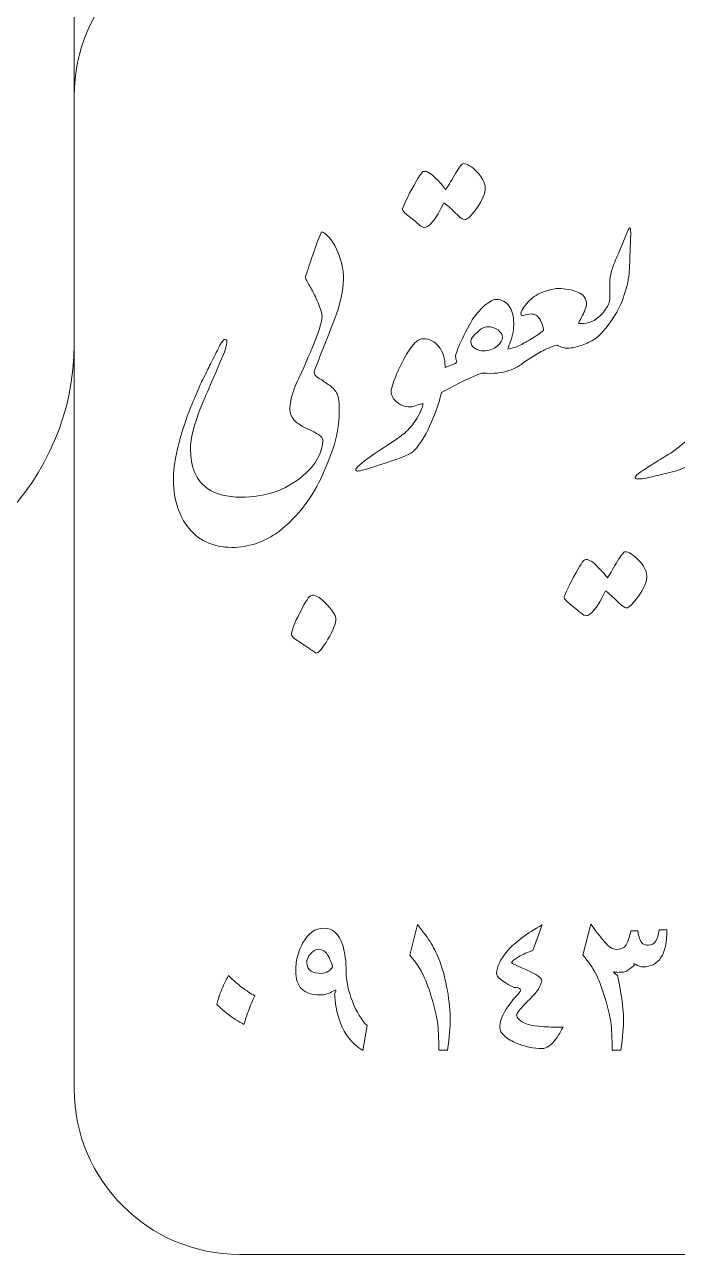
# Model space of a CAD drawing. Header units: millimetres. Extents: x 62 to 462, y 96 to 456.
# Drawn here: x 101.56 to 111.42, y 236.3 to 254.88 of the extents above; entities that cross this region are included whole.
import ezdxf

# ---------------------------------------------------------------- set-up
doc = ezdxf.new("R2010")
doc.units = ezdxf.units.MM
doc.header["$MEASUREMENT"] = 0
doc.layers.add('Layer 1', color=7, linetype='Continuous')

msp = doc.modelspace()

# ---------------------------------------------------------------- linework, layer by layer
at = {"layer": 'Layer 1', "color": 250, "lineweight": 18}
for points, knots in [([(76.0567, 276.3033), (76.0567, 276.3033), (98.5567, 276.3033), (98.5567, 276.3033), (100.6221, 276.3033), (102.3067, 274.6187), (102.3067, 272.5533), (102.3067, 272.5533), (102.3067, 250.0533), (102.3067, 250.0533), (102.3067, 247.9879), (100.6221, 246.3033), (98.5567, 246.3033), (98.5567, 246.3033), (76.0567, 246.3033), (76.0567, 246.3033), (73.9913, 246.3033), (72.3067, 247.9879), (72.3067, 250.0533), (72.3067, 250.0533), (72.3067, 272.5533), (72.3067, 272.5533), (72.3067, 274.6187), (73.9913, 276.3033), (76.0567, 276.3033)], [0, 0, 0, 0, 0.125, 0.125, 0.125, 0.25, 0.25, 0.25, 0.375, 0.375, 0.375, 0.5, 0.5, 0.5, 0.625, 0.625, 0.625, 0.75, 0.75, 0.75, 0.875, 0.875, 0.875, 1, 1, 1, 1]), ([(104.8067, 256.3033), (104.8067, 256.3033), (119.8067, 256.3033), (119.8067, 256.3033), (121.1837, 256.3033), (122.3067, 255.1803), (122.3067, 253.8033), (122.3067, 253.8033), (122.3067, 238.8033), (122.3067, 238.8033), (122.3067, 237.4264), (121.1837, 236.3033), (119.8067, 236.3033), (119.8067, 236.3033), (104.8067, 236.3033), (104.8067, 236.3033), (103.4298, 236.3033), (102.3067, 237.4264), (102.3067, 238.8033), (102.3067, 238.8033), (102.3067, 253.8033), (102.3067, 253.8033), (102.3067, 255.1803), (103.4298, 256.3033), (104.8067, 256.3033)], [0, 0, 0, 0, 0.125, 0.125, 0.125, 0.25, 0.25, 0.25, 0.375, 0.375, 0.375, 0.5, 0.5, 0.5, 0.625, 0.625, 0.625, 0.75, 0.75, 0.75, 0.875, 0.875, 0.875, 1, 1, 1, 1]), ([(107.2684, 252.0841), (107.2684, 252.1147), (107.3154, 252.217), (107.4095, 252.3945), (107.5036, 252.5709), (107.5612, 252.6591), (107.5812, 252.6591), (107.62, 252.6756), (107.6776, 252.6474), (107.7517, 252.5756), (107.827, 252.5027), (107.8834, 252.4392), (107.9222, 252.3839), (107.9681, 252.4592), (108.0198, 252.545), (108.0763, 252.6391), (108.1327, 252.7332), (108.1692, 252.7802), (108.188, 252.7802), (108.2456, 252.7802), (108.3138, 252.7379), (108.3926, 252.6544), (108.4726, 252.5709), (108.5137, 252.4921), (108.5184, 252.418), (108.5184, 252.331), (108.4761, 252.2275), (108.3914, 252.1088), (108.3079, 251.9912), (108.2479, 251.9324), (108.208, 251.9324), (108.1833, 251.9324), (108.1374, 251.9665), (108.0704, 252.0323), (108.0045, 252.0994), (107.9457, 252.1511), (107.8952, 252.1876), (107.7705, 251.9371), (107.6717, 251.8124), (107.5988, 251.8124), (107.58, 251.8124), (107.5542, 251.8266), (107.5189, 251.8571), (107.4871, 251.8842), (107.4377, 251.9253), (107.3695, 251.9806), (107.3013, 252.0359), (107.2684, 252.07), (107.2684, 252.0841)], [0, 0, 0, 0, 0.0625, 0.0625, 0.0625, 0.125, 0.125, 0.125, 0.1875, 0.1875, 0.1875, 0.25, 0.25, 0.25, 0.3125, 0.3125, 0.3125, 0.375, 0.375, 0.375, 0.4375, 0.4375, 0.4375, 0.5, 0.5, 0.5, 0.5625, 0.5625, 0.5625, 0.625, 0.625, 0.625, 0.6875, 0.6875, 0.6875, 0.75, 0.75, 0.75, 0.8125, 0.8125, 0.8125, 0.875, 0.875, 0.875, 0.9375, 0.9375, 0.9375, 1, 1, 1, 1]), ([(106.0655, 248.6092), (106.0655, 248.6481), (105.9831, 248.7057), (105.8173, 248.7809), (105.6492, 248.8597), (105.5657, 248.955), (105.5657, 249.0679), (105.5657, 249.1478), (105.5833, 249.2395), (105.6198, 249.3418), (105.6551, 249.443), (105.6974, 249.5406), (105.748, 249.6323), (105.748, 249.6323), (105.7492, 249.6344), (105.7492, 249.6344), (105.7492, 249.6344), (105.7491, 249.6347), (105.7491, 249.6347), (105.8267, 249.8181), (105.8761, 249.9345), (105.8973, 249.9827), (106.0008, 250.2238), (106.0525, 250.3884), (106.0525, 250.4755), (106.0525, 250.5049), (106.0384, 250.5566), (106.0102, 250.6307), (105.9784, 250.7106), (105.9478, 250.7812), (105.9173, 250.84), (105.9043, 250.8635), (105.8902, 250.8859), (105.8761, 250.9094), (105.862, 250.9329), (105.8502, 250.9552), (105.8385, 250.9788), (105.8103, 251.0199), (105.7997, 251.0517), (105.8044, 251.0752), (105.8244, 251.1387), (105.8432, 251.1963), (105.8596, 251.2469), (105.8749, 251.2974), (105.8902, 251.3409), (105.9043, 251.3774), (105.9655, 251.562), (106.0125, 251.6855), (106.0454, 251.7502), (106.1231, 251.7243), (106.1995, 251.6373), (106.2724, 251.4879), (106.3418, 251.3386), (106.3759, 251.1857), (106.3759, 251.0305), (106.3759, 250.8694), (106.3312, 250.6671), (106.2418, 250.4237), (106.1889, 250.2932), (106.136, 250.1615), (106.0842, 250.0286), (106.0325, 249.8969), (105.9819, 249.7652), (105.9314, 249.6347), (105.9314, 249.6347), (105.9311, 249.6341), (105.9311, 249.6341), (105.9311, 249.6341), (105.9314, 249.6323), (105.9314, 249.6323), (105.9314, 249.6006), (105.9573, 249.5676), (106.009, 249.5359), (106.0607, 249.5041), (106.1125, 249.4688), (106.1654, 249.4312), (106.2183, 249.3924), (106.256, 249.3501), (106.2795, 249.3019), (106.3018, 249.249), (106.3136, 249.1713), (106.3136, 249.0679), (106.3136, 248.9162), (106.2936, 248.7609), (106.2548, 248.6022), (106.216, 248.4481), (106.1431, 248.2576), (106.0372, 248.0307), (105.8702, 247.6791), (105.6433, 247.3992), (105.3552, 247.1899), (105.2505, 247.1229), (105.1471, 247.0723), (105.0459, 247.0382), (104.9354, 247.0018), (104.8166, 246.9829), (104.6908, 246.9829), (104.3945, 246.9829), (104.1675, 247.0935), (104.0088, 247.3134), (103.8735, 247.5015), (103.8053, 247.7438), (103.8053, 248.0377), (103.8053, 248.1683), (103.8324, 248.3388), (103.8876, 248.5505), (103.9429, 248.7551), (104.0005, 248.9315), (104.0605, 249.0808), (104.1252, 249.2348), (104.1793, 249.3654), (104.2251, 249.47), (104.2392, 249.4959), (104.2592, 249.5347), (104.2839, 249.5864), (104.3098, 249.637), (104.3415, 249.7052), (104.3804, 249.7875), (104.4086, 249.8381), (104.4333, 249.8839), (104.4544, 249.9251), (104.4768, 249.9663), (104.4944, 250.0039), (104.5085, 250.0356), (104.5426, 250.098), (104.5685, 250.1274), (104.5873, 250.125), (104.6132, 250.1203), (104.6191, 250.0944), (104.6085, 250.0462), (104.5967, 249.9886), (104.5814, 249.9392), (104.5638, 249.8981), (104.4003, 249.5206), (104.2875, 249.2584), (104.2251, 249.109), (104.1181, 248.835), (104.064, 248.6245), (104.064, 248.4752), (104.064, 248.1918), (104.151, 247.9907), (104.3251, 247.8684), (104.4544, 247.7837), (104.6202, 247.7414), (104.8249, 247.7414), (105.1929, 247.7414), (105.4998, 247.8449), (105.748, 248.0507), (105.9596, 248.2282), (106.0655, 248.414), (106.0655, 248.6092)], [0, 0, 0, 0, 0.02, 0.02, 0.02, 0.04, 0.04, 0.04, 0.06, 0.06, 0.06, 0.08, 0.08, 0.08, 0.1, 0.1, 0.1, 0.12, 0.12, 0.12, 0.14, 0.14, 0.14, 0.16, 0.16, 0.16, 0.18, 0.18, 0.18, 0.2, 0.2, 0.2, 0.22, 0.22, 0.22, 0.24, 0.24, 0.24, 0.26, 0.26, 0.26, 0.28, 0.28, 0.28, 0.3, 0.3, 0.3, 0.32, 0.32, 0.32, 0.34, 0.34, 0.34, 0.36, 0.36, 0.36, 0.38, 0.38, 0.38, 0.4, 0.4, 0.4, 0.42, 0.42, 0.42, 0.44, 0.44, 0.44, 0.46, 0.46, 0.46, 0.48, 0.48, 0.48, 0.5, 0.5, 0.5, 0.52, 0.52, 0.52, 0.54, 0.54, 0.54, 0.56, 0.56, 0.56, 0.58, 0.58, 0.58, 0.6, 0.6, 0.6, 0.62, 0.62, 0.62, 0.64, 0.64, 0.64, 0.66, 0.66, 0.66, 0.68, 0.68, 0.68, 0.7, 0.7, 0.7, 0.72, 0.72, 0.72, 0.74, 0.74, 0.74, 0.76, 0.76, 0.76, 0.78, 0.78, 0.78, 0.8, 0.8, 0.8, 0.82, 0.82, 0.82, 0.84, 0.84, 0.84, 0.86, 0.86, 0.86, 0.88, 0.88, 0.88, 0.9, 0.9, 0.9, 0.92, 0.92, 0.92, 0.94, 0.94, 0.94, 0.96, 0.96, 0.96, 0.98, 0.98, 0.98, 1, 1, 1, 1]), ([(110.1965, 250.4343), (110.2517, 250.4731), (110.2988, 250.5213), (110.3376, 250.5789), (110.3787, 250.6366), (110.3999, 250.6942), (110.3999, 250.7518), (110.3999, 250.7518), (110.3999, 250.9788), (110.3999, 250.9788), (110.3999, 251.034), (110.4093, 251.0952), (110.427, 251.161), (110.4599, 251.2527), (110.4928, 251.3374), (110.5269, 251.4127), (110.5269, 251.4127), (110.668, 251.7537), (110.668, 251.7537), (110.6704, 251.7702), (110.6821, 251.789), (110.7033, 251.809), (110.7127, 251.809), (110.7162, 251.7854), (110.7162, 251.7372), (110.7162, 251.7372), (110.7104, 251.4926), (110.7104, 251.4926), (110.7104, 251.4926), (110.6962, 251.1963), (110.6962, 251.1963), (110.6962, 251.0928), (110.6751, 250.9752), (110.6339, 250.8447), (110.5951, 250.713), (110.5445, 250.5978), (110.4822, 250.4966), (110.3885, 250.3432), (110.2937, 250.2259), (110.1976, 250.146), (110.1976, 250.146), (110.1965, 250.1438), (110.1965, 250.1438), (110.1412, 250.1074), (110.0789, 250.0756), (110.0107, 250.0498), (109.9413, 250.0227), (109.8743, 250.0051), (109.8108, 249.9957), (109.7755, 249.9886), (109.739, 249.991), (109.7002, 250.0004), (109.6614, 250.011), (109.6308, 250.0227), (109.6108, 250.0368), (109.5826, 250.0368), (109.5438, 250.0251), (109.4933, 250.0027), (109.445, 249.9816), (109.3851, 249.9522), (109.3145, 249.9134), (109.3145, 249.9134), (109.1111, 249.7852), (109.1111, 249.7852), (109.1111, 249.7852), (109.1108, 249.7861), (109.1108, 249.7861), (109.0462, 249.7286), (108.9686, 249.6851), (108.8771, 249.6558), (108.7736, 249.6158), (108.6431, 249.6041), (108.4843, 249.617), (108.4514, 249.617), (108.3044, 249.5523), (108.0398, 249.4206), (108.0398, 249.4206), (107.8581, 249.3204), (107.8581, 249.3204), (107.8581, 249.3204), (107.8446, 249.2678), (107.8446, 249.2678), (107.8305, 249.2101), (107.8129, 249.1549), (107.7952, 249.1043), (107.7141, 248.8821), (107.64, 248.7174), (107.5706, 248.6116), (107.5024, 248.5058), (107.4483, 248.4411), (107.4095, 248.4152), (107.3696, 248.3905), (107.3119, 248.3635), (107.2331, 248.3341), (107.1555, 248.3059), (107.0368, 248.2659), (106.8768, 248.2141), (106.7169, 248.1624), (106.6228, 248.1365), (106.5923, 248.1365), (106.5746, 248.1365), (106.5652, 248.1412), (106.5652, 248.1506), (106.5464, 248.1753), (106.6417, 248.2588), (106.851, 248.3988), (107.0603, 248.5387), (107.1955, 248.6304), (107.2555, 248.6739), (107.3166, 248.7174), (107.379, 248.7809), (107.4413, 248.8656), (107.5048, 248.9491), (107.5518, 249.0443), (107.5812, 249.149), (107.5495, 249.1537), (107.5165, 249.1478), (107.4836, 249.1302), (107.4495, 249.1137), (107.4166, 249.1043), (107.3848, 249.1043), (107.3002, 249.1067), (107.2284, 249.1349), (107.1708, 249.1878), (107.1144, 249.2395), (107.0897, 249.2983), (107.0991, 249.363), (107.1085, 249.4018), (107.1214, 249.4477), (107.1391, 249.4994), (107.1555, 249.5512), (107.192, 249.6335), (107.2473, 249.7452), (107.3025, 249.8581), (107.3578, 249.951), (107.4142, 250.0239), (107.4707, 250.098), (107.5259, 250.1344), (107.5812, 250.1344), (107.6753, 250.1344), (107.7541, 250.0944), (107.8176, 250.0145), (107.8811, 249.9333), (107.9117, 249.8369), (107.9117, 249.7252), (107.9117, 249.7252), (107.9115, 249.7016), (107.9115, 249.7016), (107.9115, 249.7016), (107.9763, 249.724), (107.9763, 249.724), (108.0527, 249.7522), (108.0916, 249.7722), (108.0916, 249.7863), (108.0774, 249.8098), (108.0704, 249.8381), (108.0704, 249.8722), (108.0751, 249.9027), (108.0868, 249.9404), (108.1057, 249.9862), (108.1374, 250.0709), (108.1962, 250.1908), (108.2809, 250.3449), (108.3338, 250.446), (108.4008, 250.5354), (108.4843, 250.613), (108.5666, 250.6894), (108.6337, 250.7271), (108.6842, 250.7271), (108.7642, 250.7271), (108.83, 250.693), (108.8806, 250.6271), (108.9265, 250.5624), (108.9488, 250.4778), (108.9488, 250.3719), (108.9488, 250.2779), (108.9359, 250.1932), (108.91, 250.1191), (108.8829, 250.0439), (108.8665, 249.998), (108.8594, 249.9792), (108.8594, 249.9792), (108.9006, 249.9862), (108.9006, 249.9862), (108.99, 250.0086), (109.0605, 250.0391), (109.1111, 250.0756), (109.1111, 250.0756), (109.1132, 250.072), (109.1132, 250.072), (109.1543, 250.0933), (109.2123, 250.1282), (109.2863, 250.178), (109.3028, 250.1874), (109.3404, 250.2144), (109.4004, 250.2579), (109.4004, 250.2944), (109.3839, 250.3473), (109.3521, 250.4167), (109.318, 250.479), (109.271, 250.5096), (109.211, 250.5096), (109.1722, 250.5096), (109.1322, 250.5002), (109.0899, 250.4813), (109.0605, 250.4813), (109.0511, 250.5013), (109.0629, 250.5401), (109.0723, 250.5684), (109.0923, 250.6025), (109.1252, 250.6436), (109.1758, 250.7083), (109.2381, 250.7624), (109.3145, 250.8059), (109.3627, 250.8318), (109.4121, 250.8506), (109.4627, 250.8647), (109.525, 250.8835), (109.5767, 250.8929), (109.6214, 250.8929), (109.7261, 250.8929), (109.8249, 250.8741), (109.9178, 250.8376), (110.0048, 250.8035), (110.0483, 250.7436), (110.0483, 250.6577), (110.0483, 250.6283), (110.0377, 250.5919), (110.0177, 250.5484), (110.006, 250.5225), (109.9954, 250.499), (109.9848, 250.479), (109.9742, 250.4578), (109.9554, 250.4237), (109.9272, 250.3755), (109.9436, 250.3614), (109.9824, 250.3602), (110.0448, 250.3696), (110.1071, 250.3802), (110.1576, 250.4014), (110.1965, 250.4343)], [0, 0, 0, 0, 0.0125, 0.0125, 0.0125, 0.025, 0.025, 0.025, 0.0375, 0.0375, 0.0375, 0.05, 0.05, 0.05, 0.0625, 0.0625, 0.0625, 0.075, 0.075, 0.075, 0.0875, 0.0875, 0.0875, 0.1, 0.1, 0.1, 0.1125, 0.1125, 0.1125, 0.125, 0.125, 0.125, 0.1375, 0.1375, 0.1375, 0.15, 0.15, 0.15, 0.1625, 0.1625, 0.1625, 0.175, 0.175, 0.175, 0.1875, 0.1875, 0.1875, 0.2, 0.2, 0.2, 0.2125, 0.2125, 0.2125, 0.225, 0.225, 0.225, 0.2375, 0.2375, 0.2375, 0.25, 0.25, 0.25, 0.2625, 0.2625, 0.2625, 0.275, 0.275, 0.275, 0.2875, 0.2875, 0.2875, 0.3, 0.3, 0.3, 0.3125, 0.3125, 0.3125, 0.325, 0.325, 0.325, 0.3375, 0.3375, 0.3375, 0.35, 0.35, 0.35, 0.3625, 0.3625, 0.3625, 0.375, 0.375, 0.375, 0.3875, 0.3875, 0.3875, 0.4, 0.4, 0.4, 0.4125, 0.4125, 0.4125, 0.425, 0.425, 0.425, 0.4375, 0.4375, 0.4375, 0.45, 0.45, 0.45, 0.4625, 0.4625, 0.4625, 0.475, 0.475, 0.475, 0.4875, 0.4875, 0.4875, 0.5, 0.5, 0.5, 0.5125, 0.5125, 0.5125, 0.525, 0.525, 0.525, 0.5375, 0.5375, 0.5375, 0.55, 0.55, 0.55, 0.5625, 0.5625, 0.5625, 0.575, 0.575, 0.575, 0.5875, 0.5875, 0.5875, 0.6, 0.6, 0.6, 0.6125, 0.6125, 0.6125, 0.625, 0.625, 0.625, 0.6375, 0.6375, 0.6375, 0.65, 0.65, 0.65, 0.6625, 0.6625, 0.6625, 0.675, 0.675, 0.675, 0.6875, 0.6875, 0.6875, 0.7, 0.7, 0.7, 0.7125, 0.7125, 0.7125, 0.725, 0.725, 0.725, 0.7375, 0.7375, 0.7375, 0.75, 0.75, 0.75, 0.7625, 0.7625, 0.7625, 0.775, 0.775, 0.775, 0.7875, 0.7875, 0.7875, 0.8, 0.8, 0.8, 0.8125, 0.8125, 0.8125, 0.825, 0.825, 0.825, 0.8375, 0.8375, 0.8375, 0.85, 0.85, 0.85, 0.8625, 0.8625, 0.8625, 0.875, 0.875, 0.875, 0.8875, 0.8875, 0.8875, 0.9, 0.9, 0.9, 0.9125, 0.9125, 0.9125, 0.925, 0.925, 0.925, 0.9375, 0.9375, 0.9375, 0.95, 0.95, 0.95, 0.9625, 0.9625, 0.9625, 0.975, 0.975, 0.975, 0.9875, 0.9875, 0.9875, 1, 1, 1, 1]), ([(112.8812, 250.2896), (112.9388, 250.3379), (113.0211, 250.4037), (113.1293, 250.4896), (113.2351, 250.5695), (113.3069, 250.6224), (113.3468, 250.6471), (113.3468, 250.6471), (113.5938, 250.8094), (113.5938, 250.8094), (113.5879, 250.8141), (113.5632, 250.8294), (113.5221, 250.8541), (113.4903, 250.8706), (113.4738, 250.8929), (113.4738, 250.9235), (113.5338, 251.0563), (113.6161, 251.1881), (113.722, 251.3198), (113.8254, 251.4432), (113.8854, 251.4997), (113.9042, 251.4879), (114.09, 251.4244), (114.2006, 251.3833), (114.2347, 251.368), (114.357, 251.3103), (114.4181, 251.2445), (114.4181, 251.1716), (114.4181, 251.121), (114.3946, 251.0552), (114.3487, 250.9752), (114.2982, 250.8964), (114.2405, 250.8294), (114.177, 250.7718), (114.1053, 250.7118), (114.0218, 250.6636), (113.9254, 250.6271), (113.6749, 250.5425), (113.4703, 250.4578), (113.3104, 250.3731), (113.153, 250.291), (113.0115, 250.194), (112.8872, 250.0812), (112.8872, 250.0812), (112.8823, 250.0733), (112.8823, 250.0733), (112.8565, 250.058), (112.84, 250.0427), (112.8318, 250.0286), (112.8235, 250.0145), (112.82, 250.0074), (112.82, 250.0051), (112.84, 250.0098), (112.927, 250.0251), (113.0787, 250.0533), (113.1904, 250.0709), (113.2845, 250.0803), (113.3609, 250.0803), (113.4703, 250.0803), (113.5608, 250.0733), (113.629, 250.0603), (113.7008, 250.0462), (113.7361, 250.0133), (113.7361, 249.9604), (113.7361, 249.9392), (113.7231, 249.9004), (113.6984, 249.8428), (113.6655, 249.7828), (113.6243, 249.7228), (113.5738, 249.6641), (113.5397, 249.6241), (113.4174, 249.5617), (113.2069, 249.4747), (112.9976, 249.3865), (112.8682, 249.3277), (112.82, 249.2972), (112.7718, 249.2654), (112.7353, 249.2395), (112.7095, 249.2196), (112.6956, 249.2012), (112.6804, 249.1876), (112.664, 249.179), (112.6281, 249.1378), (112.6233, 249.105), (112.6507, 249.0808), (112.6777, 249.0549), (112.7236, 249.042), (112.7883, 249.0408), (112.8529, 249.0396), (112.9, 249.0396), (112.9294, 249.0396), (112.9752, 249.0349), (112.9988, 249.0079), (112.9988, 248.9597), (112.9988, 248.9256), (112.9799, 248.8527), (112.9435, 248.7433), (112.8788, 248.5505), (112.7953, 248.4023), (112.6918, 248.2988), (112.5837, 248.1906), (112.4661, 248.1365), (112.3367, 248.1365), (112.2156, 248.1365), (112.1203, 248.1977), (112.051, 248.3188), (111.9982, 248.4152), (111.9658, 248.5273), (111.955, 248.6547), (111.9082, 248.5842), (111.845, 248.4918), (111.7652, 248.3776), (111.717, 248.3176), (111.6758, 248.2753), (111.6405, 248.2506), (111.5947, 248.2177), (111.5488, 248.1918), (111.5018, 248.173), (111.4548, 248.153), (111.403, 248.1377), (111.3466, 248.1248), (111.2901, 248.1118), (111.2349, 248.0989), (111.1796, 248.0848), (111.1796, 248.0848), (110.9515, 248.0295), (110.9515, 248.0295), (110.8597, 248.0142), (110.8033, 248.0119), (110.7833, 248.0225), (110.7833, 248.0554), (110.8209, 248.0954), (110.8974, 248.1436), (110.9656, 248.1871), (111.0361, 248.2318), (111.1067, 248.2765), (111.1784, 248.3211), (111.249, 248.3647), (111.3207, 248.4082), (111.5018, 248.5352), (111.6382, 248.6539), (111.7276, 248.7633), (111.7958, 248.8491), (111.8499, 248.9232), (111.8887, 248.9879), (111.9145, 249.0243), (111.9522, 249.0878), (112.0027, 249.1772), (112.0027, 249.1772), (112.0361, 249.2455), (112.0361, 249.2455), (112.044, 249.2642), (112.0525, 249.2821), (112.0616, 249.2995), (112.0657, 249.3079), (112.0699, 249.3159), (112.0743, 249.3238), (112.0743, 249.3238), (112.1509, 249.4806), (112.1509, 249.4806), (112.185, 249.5512), (112.2191, 249.6088), (112.2509, 249.6523), (112.2802, 249.6958), (112.3085, 249.717), (112.3332, 249.7146), (112.3567, 249.7029), (112.3637, 249.6805), (112.3543, 249.6452), (112.3285, 249.57), (112.3132, 249.5206), (112.3061, 249.4971), (112.28, 249.4103), (112.263, 249.3417), (112.2554, 249.292), (112.267, 249.084), (112.301, 248.9713), (112.3579, 248.9526), (112.3826, 248.9785), (112.419, 249.0338), (112.4649, 249.1184), (112.4919, 249.169), (112.5131, 249.2031), (112.526, 249.2219), (112.5295, 249.2262), (112.5334, 249.2299), (112.5378, 249.233), (112.5585, 249.2585), (112.5841, 249.2855), (112.613, 249.3124), (112.6848, 249.3771), (112.7565, 249.4324), (112.8306, 249.4806), (112.9247, 249.5429), (113.0152, 249.597), (113.1022, 249.6429), (113.1093, 249.6476), (113.1587, 249.6723), (113.2504, 249.7158), (113.2504, 249.7381), (113.2139, 249.7546), (113.1399, 249.764), (113.0764, 249.7664), (112.9893, 249.764), (112.8823, 249.7569), (112.8823, 249.7569), (112.5237, 249.7287), (112.5237, 249.7287), (112.5072, 249.7287), (112.5025, 249.7428), (112.5096, 249.7699), (112.5237, 249.8299), (112.5684, 249.9169), (112.646, 250.0286), (112.7214, 250.14), (112.7991, 250.225), (112.8791, 250.2849), (112.8791, 250.2849), (112.8812, 250.2896), (112.8812, 250.2896)], [0, 0, 0, 0, 0.0136986, 0.0136986, 0.0136986, 0.0273973, 0.0273973, 0.0273973, 0.0410959, 0.0410959, 0.0410959, 0.0547945, 0.0547945, 0.0547945, 0.0684932, 0.0684932, 0.0684932, 0.0821918, 0.0821918, 0.0821918, 0.0958904, 0.0958904, 0.0958904, 0.109589, 0.109589, 0.109589, 0.1232877, 0.1232877, 0.1232877, 0.1369863, 0.1369863, 0.1369863, 0.1506849, 0.1506849, 0.1506849, 0.1643836, 0.1643836, 0.1643836, 0.1780822, 0.1780822, 0.1780822, 0.1917808, 0.1917808, 0.1917808, 0.2054795, 0.2054795, 0.2054795, 0.2191781, 0.2191781, 0.2191781, 0.2328767, 0.2328767, 0.2328767, 0.2465753, 0.2465753, 0.2465753, 0.260274, 0.260274, 0.260274, 0.2739726, 0.2739726, 0.2739726, 0.2876712, 0.2876712, 0.2876712, 0.3013699, 0.3013699, 0.3013699, 0.3150685, 0.3150685, 0.3150685, 0.3287671, 0.3287671, 0.3287671, 0.3424658, 0.3424658, 0.3424658, 0.3561644, 0.3561644, 0.3561644, 0.369863, 0.369863, 0.369863, 0.3835616, 0.3835616, 0.3835616, 0.3972603, 0.3972603, 0.3972603, 0.4109589, 0.4109589, 0.4109589, 0.4246575, 0.4246575, 0.4246575, 0.4383562, 0.4383562, 0.4383562, 0.4520548, 0.4520548, 0.4520548, 0.4657534, 0.4657534, 0.4657534, 0.4794521, 0.4794521, 0.4794521, 0.4931507, 0.4931507, 0.4931507, 0.5068493, 0.5068493, 0.5068493, 0.5205479, 0.5205479, 0.5205479, 0.5342466, 0.5342466, 0.5342466, 0.5479452, 0.5479452, 0.5479452, 0.5616438, 0.5616438, 0.5616438, 0.5753425, 0.5753425, 0.5753425, 0.5890411, 0.5890411, 0.5890411, 0.6027397, 0.6027397, 0.6027397, 0.6164384, 0.6164384, 0.6164384, 0.630137, 0.630137, 0.630137, 0.6438356, 0.6438356, 0.6438356, 0.6575342, 0.6575342, 0.6575342, 0.6712329, 0.6712329, 0.6712329, 0.6849315, 0.6849315, 0.6849315, 0.6986301, 0.6986301, 0.6986301, 0.7123288, 0.7123288, 0.7123288, 0.7260274, 0.7260274, 0.7260274, 0.739726, 0.739726, 0.739726, 0.7534247, 0.7534247, 0.7534247, 0.7671233, 0.7671233, 0.7671233, 0.7808219, 0.7808219, 0.7808219, 0.7945205, 0.7945205, 0.7945205, 0.8082192, 0.8082192, 0.8082192, 0.8219178, 0.8219178, 0.8219178, 0.8356164, 0.8356164, 0.8356164, 0.8493151, 0.8493151, 0.8493151, 0.8630137, 0.8630137, 0.8630137, 0.8767123, 0.8767123, 0.8767123, 0.890411, 0.890411, 0.890411, 0.9041096, 0.9041096, 0.9041096, 0.9178082, 0.9178082, 0.9178082, 0.9315068, 0.9315068, 0.9315068, 0.9452055, 0.9452055, 0.9452055, 0.9589041, 0.9589041, 0.9589041, 0.9726027, 0.9726027, 0.9726027, 0.9863014, 0.9863014, 0.9863014, 1, 1, 1, 1]), ([(108.7806, 250.1556), (108.7806, 250.1944), (108.7571, 250.232), (108.7113, 250.2685), (108.6607, 250.3014), (108.609, 250.3167), (108.556, 250.3167), (108.5055, 250.3167), (108.4514, 250.2884), (108.3949, 250.2308), (108.3326, 250.1756), (108.302, 250.132), (108.302, 250.1003), (108.302, 250.0497), (108.322, 250.0121), (108.3632, 249.9898), (108.3985, 249.9639), (108.4408, 249.9521), (108.4914, 249.9521), (108.576, 249.9521), (108.6466, 249.9756), (108.7007, 250.0239), (108.7536, 250.0721), (108.7806, 250.1156), (108.7806, 250.1556)], [0, 0, 0, 0, 0.125, 0.125, 0.125, 0.25, 0.25, 0.25, 0.375, 0.375, 0.375, 0.5, 0.5, 0.5, 0.625, 0.625, 0.625, 0.75, 0.75, 0.75, 0.875, 0.875, 0.875, 1, 1, 1, 1]), ([(109.7108, 246.221), (109.7108, 246.2069), (109.7449, 246.1728), (109.8119, 246.1175), (109.8802, 246.0622), (109.9295, 246.0211), (109.9625, 245.994), (109.9966, 245.9634), (110.0236, 245.9493), (110.0413, 245.9493), (110.1153, 245.9493), (110.2141, 246.074), (110.3376, 246.3244), (110.3882, 246.288), (110.4469, 246.2363), (110.514, 246.1692), (110.5798, 246.1022), (110.6257, 246.0693), (110.6516, 246.0693), (110.6904, 246.0693), (110.7515, 246.1281), (110.8338, 246.2457), (110.9185, 246.3644), (110.9608, 246.4679), (110.9608, 246.5549), (110.9573, 246.629), (110.915, 246.7078), (110.835, 246.7913), (110.7562, 246.8748), (110.688, 246.9171), (110.6304, 246.9171), (110.6128, 246.9171), (110.5751, 246.8701), (110.5187, 246.776), (110.4622, 246.6819), (110.4117, 246.5961), (110.3658, 246.5208), (110.3258, 246.5761), (110.2694, 246.6396), (110.1953, 246.7125), (110.12, 246.7842), (110.0636, 246.8125), (110.0248, 246.796), (110.0036, 246.796), (109.946, 246.7078), (109.8519, 246.5314), (109.7579, 246.3538), (109.7108, 246.2515), (109.7108, 246.221)], [0, 0, 0, 0, 0.0625, 0.0625, 0.0625, 0.125, 0.125, 0.125, 0.1875, 0.1875, 0.1875, 0.25, 0.25, 0.25, 0.3125, 0.3125, 0.3125, 0.375, 0.375, 0.375, 0.4375, 0.4375, 0.4375, 0.5, 0.5, 0.5, 0.5625, 0.5625, 0.5625, 0.625, 0.625, 0.625, 0.6875, 0.6875, 0.6875, 0.75, 0.75, 0.75, 0.8125, 0.8125, 0.8125, 0.875, 0.875, 0.875, 0.9375, 0.9375, 0.9375, 1, 1, 1, 1]), ([(105.5904, 245.673), (105.5904, 245.6483), (105.608, 245.6236), (105.6421, 245.6013), (105.6809, 245.573), (105.7409, 245.533), (105.8232, 245.479), (105.9043, 245.4249), (105.9525, 245.3943), (105.9655, 245.3872), (106.0031, 245.3872), (106.0607, 245.4566), (106.1419, 245.5942), (106.2218, 245.7318), (106.2618, 245.8376), (106.2618, 245.9105), (106.2548, 245.9658), (106.203, 246.0422), (106.1066, 246.1398), (106.0102, 246.2374), (105.9373, 246.2762), (105.8867, 246.2551), (105.8608, 246.2551), (105.8056, 246.1716), (105.7197, 246.0022), (105.6339, 245.8329), (105.5904, 245.7235), (105.5904, 245.673)], [0, 0, 0, 0, 0.1111111, 0.1111111, 0.1111111, 0.2222222, 0.2222222, 0.2222222, 0.3333333, 0.3333333, 0.3333333, 0.4444444, 0.4444444, 0.4444444, 0.5555556, 0.5555556, 0.5555556, 0.6666667, 0.6666667, 0.6666667, 0.7777778, 0.7777778, 0.7777778, 0.8888889, 0.8888889, 0.8888889, 1, 1, 1, 1])]:
    msp.add_open_spline(points, degree=3, knots=knots, dxfattribs=at)
at = {"layer": 'Layer 1', "color": 250, "lineweight": 9}
for points, knots in [([(106.7322, 239.7595), (106.7322, 239.7595), (106.667, 239.3844), (106.667, 239.3844), (106.5035, 239.4873), (106.3924, 239.6249), (106.3324, 239.7959), (106.2731, 239.967), (106.2431, 240.1151), (106.2431, 240.2404), (106.2754, 240.2997), (106.2678, 240.3139), (106.2207, 240.2815), (106.1602, 240.2427), (106.092, 240.2227), (106.0173, 240.2227), (105.8956, 240.2227), (105.8051, 240.2533), (105.7446, 240.3133), (105.684, 240.3738), (105.654, 240.4655), (105.654, 240.5884), (105.654, 240.736), (105.6893, 240.8747), (105.7593, 241.0034), (105.8427, 241.1557), (105.9497, 241.2321), (106.0797, 241.2321), (106.2149, 241.2321), (106.3101, 241.1457), (106.3654, 240.9723), (106.4001, 240.8629), (106.4171, 240.7271), (106.4171, 240.5637), (106.4171, 240.4344), (106.4483, 240.2886), (106.5112, 240.1263), (106.5735, 239.9646), (106.6476, 239.8424), (106.7322, 239.7595)], [0, 0, 0, 0, 0.0769231, 0.0769231, 0.0769231, 0.1538462, 0.1538462, 0.1538462, 0.2307692, 0.2307692, 0.2307692, 0.3076923, 0.3076923, 0.3076923, 0.3846154, 0.3846154, 0.3846154, 0.4615385, 0.4615385, 0.4615385, 0.5384615, 0.5384615, 0.5384615, 0.6153846, 0.6153846, 0.6153846, 0.6923077, 0.6923077, 0.6923077, 0.7692308, 0.7692308, 0.7692308, 0.8461538, 0.8461538, 0.8461538, 0.9230769, 0.9230769, 0.9230769, 1, 1, 1, 1]), ([(107.9897, 239.8388), (107.9897, 239.7436), (107.9762, 239.5925), (107.9486, 239.3862), (107.9486, 239.3862), (107.8175, 239.3862), (107.8175, 239.3862), (107.8175, 239.5696), (107.8104, 239.7107), (107.7963, 239.8089), (107.7816, 239.907), (107.7587, 240.0123), (107.7264, 240.1246), (107.6911, 240.2486), (107.6493, 240.3668), (107.6023, 240.4779), (107.5794, 240.5296), (107.5547, 240.5766), (107.5282, 240.619), (107.4906, 240.6825), (107.4401, 240.7506), (107.3766, 240.8241), (107.3766, 240.8241), (107.4924, 241.2856), (107.4924, 241.2856), (107.5853, 241.1745), (107.6552, 241.0781), (107.7028, 240.9981), (107.751, 240.9176), (107.7928, 240.8288), (107.8298, 240.7312), (107.8792, 240.6013), (107.918, 240.4538), (107.9468, 240.2892), (107.9756, 240.1246), (107.9897, 239.9746), (107.9897, 239.8388)], [0, 0, 0, 0, 0.0833333, 0.0833333, 0.0833333, 0.1666667, 0.1666667, 0.1666667, 0.25, 0.25, 0.25, 0.3333333, 0.3333333, 0.3333333, 0.4166667, 0.4166667, 0.4166667, 0.5, 0.5, 0.5, 0.5833333, 0.5833333, 0.5833333, 0.6666667, 0.6666667, 0.6666667, 0.75, 0.75, 0.75, 0.8333333, 0.8333333, 0.8333333, 0.9166667, 0.9166667, 0.9166667, 1, 1, 1, 1]), ([(109.6952, 239.7354), (109.6435, 239.646), (109.607, 239.5866), (109.5853, 239.5584), (109.5141, 239.4614), (109.4459, 239.4132), (109.3819, 239.4132), (109.3143, 239.4132), (109.2478, 239.4203), (109.1832, 239.4344), (109.1179, 239.4479), (109.0579, 239.4655), (109.0027, 239.4873), (108.9239, 239.5208), (108.8598, 239.559), (108.811, 239.6031), (108.7622, 239.6466), (108.7375, 239.6883), (108.7375, 239.7289), (108.7375, 239.8124), (108.7705, 239.9059), (108.8357, 240.0093), (108.8828, 240.0828), (108.9415, 240.1569), (109.0115, 240.2315), (109.0779, 240.3003), (109.0574, 240.335), (108.9498, 240.335), (108.9727, 240.3256), (108.9609, 240.3327), (108.9151, 240.3556), (108.7658, 240.4279), (108.6911, 240.4926), (108.6911, 240.5502), (108.6911, 240.6478), (108.7458, 240.7601), (108.8545, 240.8876), (108.9686, 241.0199), (109.1438, 241.151), (109.3801, 241.2803), (109.3801, 241.2803), (109.239, 240.8929), (109.239, 240.8929), (109.1632, 240.87), (109.0903, 240.8377), (109.0209, 240.7959), (108.9515, 240.7536), (108.9168, 240.726), (108.9168, 240.7118), (108.9168, 240.7019), (108.9927, 240.6642), (109.1444, 240.6002), (109.2954, 240.5361), (109.3713, 240.4814), (109.3713, 240.4367), (109.3713, 240.4179), (109.3601, 240.3867), (109.3378, 240.3427), (109.3154, 240.2986), (109.2943, 240.2668), (109.2749, 240.2468), (109.2131, 240.1828), (109.1514, 240.1193), (109.0909, 240.0558), (109.025, 239.9846), (108.9927, 239.9394), (108.9927, 239.92), (108.9927, 239.9006), (109.0033, 239.8788), (109.0256, 239.8559), (109.0609, 239.8183), (109.1167, 239.7895), (109.1926, 239.7701), (109.2325, 239.7595), (109.2931, 239.7512), (109.373, 239.7448), (109.4536, 239.7389), (109.5612, 239.7354), (109.6952, 239.7354)], [0, 0, 0, 0, 0.0384615, 0.0384615, 0.0384615, 0.0769231, 0.0769231, 0.0769231, 0.1153846, 0.1153846, 0.1153846, 0.1538462, 0.1538462, 0.1538462, 0.1923077, 0.1923077, 0.1923077, 0.2307692, 0.2307692, 0.2307692, 0.2692308, 0.2692308, 0.2692308, 0.3076923, 0.3076923, 0.3076923, 0.3461538, 0.3461538, 0.3461538, 0.3846154, 0.3846154, 0.3846154, 0.4230769, 0.4230769, 0.4230769, 0.4615385, 0.4615385, 0.4615385, 0.5, 0.5, 0.5, 0.5384615, 0.5384615, 0.5384615, 0.5769231, 0.5769231, 0.5769231, 0.6153846, 0.6153846, 0.6153846, 0.6538462, 0.6538462, 0.6538462, 0.6923077, 0.6923077, 0.6923077, 0.7307692, 0.7307692, 0.7307692, 0.7692308, 0.7692308, 0.7692308, 0.8076923, 0.8076923, 0.8076923, 0.8461538, 0.8461538, 0.8461538, 0.8846154, 0.8846154, 0.8846154, 0.9230769, 0.9230769, 0.9230769, 0.9615385, 0.9615385, 0.9615385, 1, 1, 1, 1]), ([(110.9856, 240.974), (111.0715, 240.974), (111.1261, 241.0516), (111.1491, 241.2063), (111.1491, 241.2063), (111.2649, 241.2063), (111.2649, 241.2063), (111.2649, 240.833), (111.1438, 240.6466), (110.9028, 240.6466), (110.8651, 240.6466), (110.8293, 240.6584), (110.7952, 240.6819), (110.7617, 240.7054), (110.754, 240.7007), (110.774, 240.6672), (110.7752, 240.673), (110.7523, 240.6572), (110.7046, 240.619), (110.6623, 240.5837), (110.6194, 240.5655), (110.5759, 240.5655), (110.57, 240.5655), (110.563, 240.5655), (110.5541, 240.5649), (110.5453, 240.5643), (110.5353, 240.5637), (110.5242, 240.5637), (110.5036, 240.5637), (110.483, 240.5661), (110.463, 240.5702), (110.443, 240.5743), (110.4601, 240.5566), (110.5153, 240.5173), (110.5306, 240.4649), (110.5494, 240.3668), (110.573, 240.2227), (110.5965, 240.0793), (110.6082, 239.9511), (110.6082, 239.8388), (110.6082, 239.7436), (110.5947, 239.5925), (110.5671, 239.3862), (110.5671, 239.3862), (110.436, 239.3862), (110.436, 239.3862), (110.436, 239.5696), (110.4289, 239.7107), (110.4148, 239.8089), (110.4001, 239.907), (110.3772, 240.0123), (110.3449, 240.1246), (110.3096, 240.2486), (110.2678, 240.3668), (110.2208, 240.4779), (110.1979, 240.5296), (110.1732, 240.5766), (110.1467, 240.619), (110.1091, 240.6825), (110.0586, 240.7506), (109.9951, 240.8241), (109.9951, 240.8241), (110.1126, 241.2927), (110.1126, 241.2927), (110.2126, 241.1592), (110.2814, 241.0699), (110.319, 241.024), (110.3848, 240.9482), (110.4448, 240.91), (110.5001, 240.91), (110.563, 240.91), (110.6094, 240.9282), (110.6394, 240.9635), (110.6682, 240.9981), (110.6941, 241.0734), (110.717, 241.1892), (110.717, 241.1892), (110.824, 241.1892), (110.824, 241.1892), (110.8398, 241.0975), (110.8592, 241.0387), (110.8822, 241.0128), (110.9051, 240.987), (110.9398, 240.974), (110.9856, 240.974)], [0, 0, 0, 0, 0.0357143, 0.0357143, 0.0357143, 0.0714286, 0.0714286, 0.0714286, 0.1071429, 0.1071429, 0.1071429, 0.1428571, 0.1428571, 0.1428571, 0.1785714, 0.1785714, 0.1785714, 0.2142857, 0.2142857, 0.2142857, 0.25, 0.25, 0.25, 0.2857143, 0.2857143, 0.2857143, 0.3214286, 0.3214286, 0.3214286, 0.3571429, 0.3571429, 0.3571429, 0.3928571, 0.3928571, 0.3928571, 0.4285714, 0.4285714, 0.4285714, 0.4642857, 0.4642857, 0.4642857, 0.5, 0.5, 0.5, 0.5357143, 0.5357143, 0.5357143, 0.5714286, 0.5714286, 0.5714286, 0.6071429, 0.6071429, 0.6071429, 0.6428571, 0.6428571, 0.6428571, 0.6785714, 0.6785714, 0.6785714, 0.7142857, 0.7142857, 0.7142857, 0.75, 0.75, 0.75, 0.7857143, 0.7857143, 0.7857143, 0.8214286, 0.8214286, 0.8214286, 0.8571429, 0.8571429, 0.8571429, 0.8928571, 0.8928571, 0.8928571, 0.9285714, 0.9285714, 0.9285714, 0.9642857, 0.9642857, 0.9642857, 1, 1, 1, 1]), ([(106.2119, 240.6572), (106.1767, 240.7601), (106.1402, 240.8306), (106.1038, 240.8671), (106.0738, 240.897), (106.0397, 240.9117), (106.0021, 240.9117), (105.9574, 240.9117), (105.9156, 240.8894), (105.878, 240.8447), (105.8404, 240.8), (105.821, 240.7559), (105.821, 240.7118), (105.821, 240.6525), (105.8427, 240.6096), (105.8868, 240.5831), (105.9256, 240.559), (105.9791, 240.5467), (106.0467, 240.5467), (106.0814, 240.5467), (106.1161, 240.559), (106.152, 240.5831), (106.1872, 240.6072), (106.2078, 240.6319), (106.2119, 240.6572)], [0, 0, 0, 0, 0.125, 0.125, 0.125, 0.25, 0.25, 0.25, 0.375, 0.375, 0.375, 0.5, 0.5, 0.5, 0.625, 0.625, 0.625, 0.75, 0.75, 0.75, 0.875, 0.875, 0.875, 1, 1, 1, 1]), ([(104.8721, 239.7771), (104.7857, 239.8218), (104.7075, 239.8718), (104.6375, 239.927), (104.5793, 239.9717), (104.5206, 240.0223), (104.4618, 240.0781), (104.4735, 240.1275), (104.4947, 240.1939), (104.5264, 240.2774), (104.5582, 240.3603), (104.5958, 240.4408), (104.6393, 240.5173), (104.7046, 240.4497), (104.7722, 240.3897), (104.8415, 240.3374), (104.9115, 240.285), (104.9768, 240.2427), (105.0391, 240.2092), (105.0114, 240.1598), (104.982, 240.0928), (104.9503, 240.0076), (104.9186, 239.9229), (104.8927, 239.8459), (104.8721, 239.7771)], [0, 0, 0, 0, 0.125, 0.125, 0.125, 0.25, 0.25, 0.25, 0.375, 0.375, 0.375, 0.5, 0.5, 0.5, 0.625, 0.625, 0.625, 0.75, 0.75, 0.75, 0.875, 0.875, 0.875, 1, 1, 1, 1])]:
    msp.add_open_spline(points, degree=3, knots=knots, dxfattribs=at)

doc.saveas('drawing.dxf')
